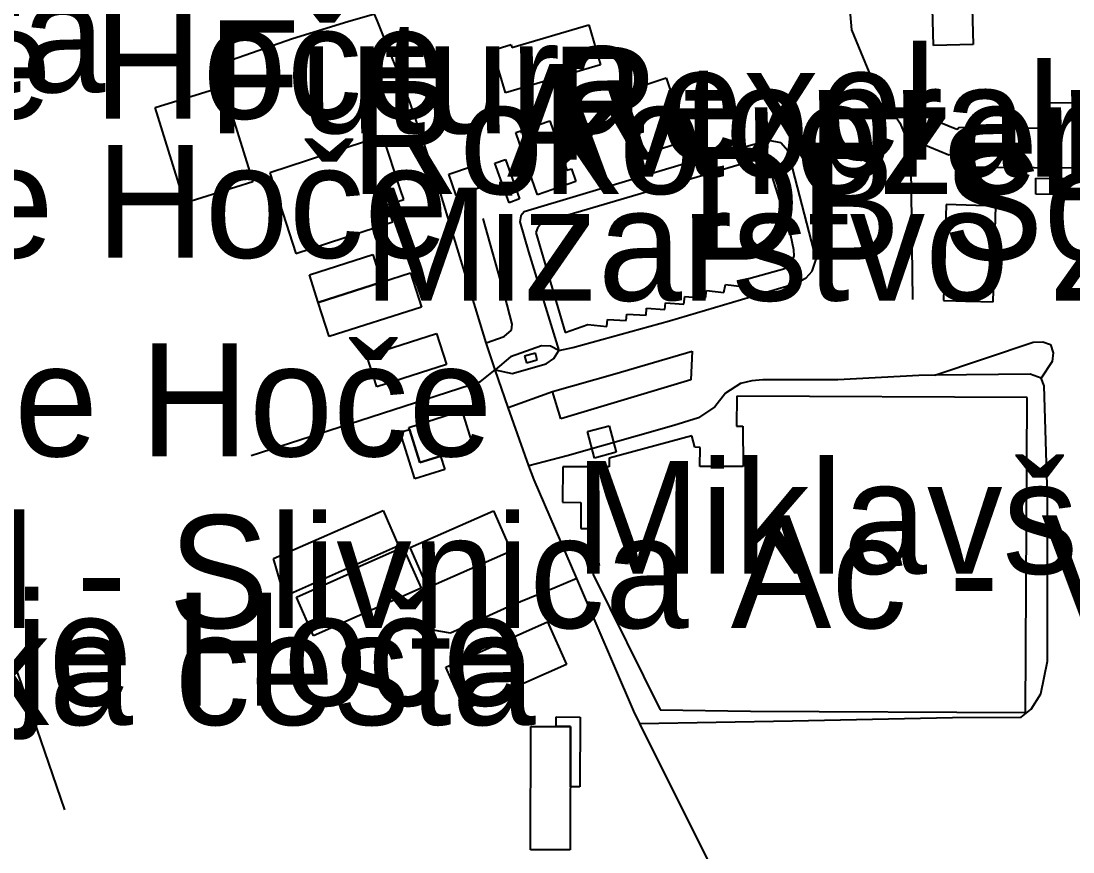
# Model space of a CAD drawing. Extents: x -8864 to 13231, y -7697 to 8949.
# Drawn here: x -2364 to -1786, y 1464 to 1920 of the extents above; entities that cross this region are included whole.
import ezdxf

# ---------------------------------------------------------------- set-up
doc = ezdxf.new("R2010")
doc.units = 0
for name, color, linetype in [('OSM_BUILDING_INDUSTRIAL', 9, 'CONTINUOUS'), ('OSM_BUILDING_ROOF', 9, 'CONTINUOUS'), ('OSM_BUILDING_TRANSFORMER_TOWER', 9, 'CONTINUOUS'), ('OSM_BUILDING_YES', 9, 'CONTINUOUS'), ('OSM_HIGHWAY_RESIDENTIAL', 8, 'CONTINUOUS'), ('OSM_HIGHWAY_SERVICE', 8, 'CONTINUOUS'), ('OSM_HIGHWAY_TRACK', 8, 'CONTINUOUS'), ('OSM_LABELS', 8, 'CONTINUOUS')]:
    doc.layers.add(name, color=color, linetype=linetype)

msp = doc.modelspace()

# ---------------------------------------------------------------- linework, layer by layer
at = {"layer": 'OSM_BUILDING_INDUSTRIAL'}
for p, q in [((-1800.643383, 1861.558745), (-1800.505558, 1875.658262)), ((-1800.505558, 1875.658262), (-1786.255939, 1875.524828)), ((-1786.255939, 1875.524828), (-1786.60816, 1839.51991)), ((-1870.275856, 1853.319201), (-1864.900664, 1866.940579)), ((-1864.900664, 1866.940579), (-1850.038488, 1861.01389)), ((-1850.038488, 1861.01389), (-1848.99714, 1861.536506)), ((-1848.99714, 1861.536506), (-1848.989483, 1862.036883)), ((-1848.989483, 1862.036883), (-1800.643383, 1861.558745)), ((-2165.375429, 1857.266621), (-2227.595957, 1837.029144)), ((-2155.75062, 1827.69989), (-2165.375429, 1857.266621)), ((-1854.441245, 1846.747581), (-1870.275856, 1853.319201)), ((-1849.165594, 1847.025568), (-1854.441245, 1846.747581)), ((-1849.203879, 1840.120363), (-1849.165594, 1847.025568)), ((-1963.399909, 1843.122626), (-2076.171744, 1810.108852)), ((-1959.900675, 1843.778676), (-1963.399909, 1843.122626)), ((-1956.952742, 1843.422852), (-1959.900675, 1843.778676)), ((-1954.716907, 1842.355381), (-1956.952742, 1843.422852)), ((-1953.461164, 1841.098878), (-1954.716907, 1842.355381)), ((-1952.657182, 1838.596993), (-1953.461164, 1841.098878)), ((-1941.217671, 1802.580956), (-1952.657182, 1838.596993)), ((-1786.60816, 1839.51991), (-1849.203879, 1840.120363)), ((-2227.595957, 1837.029144), (-2213.154914, 1792.662368)), ((-2153.951232, 1822.340294), (-2155.75062, 1827.69989)), ((-2162.955827, 1819.415868), (-2153.951232, 1822.340294)), ((-2159.885383, 1809.986538), (-2162.955827, 1819.415868)), ((-1855.804186, 1819.493704), (-1857.412149, 1766.865145)), ((-1828.499435, 1818.659742), (-1855.804186, 1819.493704)), ((-1830.115056, 1766.031183), (-1828.499435, 1818.659742)), ((-2213.154914, 1792.662368), (-2159.885383, 1809.986538)), ((-2076.171744, 1810.108852), (-2078.7598, 1808.685557)), ((-2080.413705, 1806.561734), (-2081.355512, 1804.204402)), ((-2081.355512, 1804.204402), (-2065.314163, 1749.251869)), ((-2078.7598, 1808.685557), (-2080.413705, 1806.561734)), ((-1939.609708, 1794.719475), (-1941.217671, 1802.580956)), ((-1939.425941, 1791.416985), (-1939.609708, 1794.719475)), ((-1944.609708, 1784.445063), (-1941.929769, 1786.235302)), ((-1941.929769, 1786.235302), (-1940.321806, 1788.737187)), ((-1940.321806, 1788.737187), (-1939.425941, 1791.416985)), ((-1967.611242, 1777.95128), (-1944.609708, 1784.445063)), ((-1977.986435, 1771.223987), (-1977.220738, 1775.593947)), ((-1977.220738, 1775.593947), (-1968.024719, 1774.582073)), ((-1968.024719, 1774.582073), (-1967.611242, 1777.95128)), ((-2000.046162, 1764.741322), (-1999.517831, 1769.044566)), ((-1999.517831, 1769.044566), (-1988.193174, 1768.043812)), ((-1988.193174, 1768.043812), (-1987.664843, 1772.224741)), ((-1987.664843, 1772.224741), (-1977.986435, 1771.223987)), ((-2010.543866, 1761.794657), (-2010.130389, 1765.508567)), ((-2010.130389, 1765.508567), (-2000.046162, 1764.741322)), ((-1857.412149, 1766.865145), (-1830.115056, 1766.031183)), ((-2031.661785, 1755.779011), (-2031.424419, 1759.370607)), ((-2031.424419, 1759.370607), (-2020.689349, 1758.781274)), ((-2020.689349, 1758.781274), (-2020.451983, 1762.561902)), ((-2020.451983, 1762.561902), (-2010.543866, 1761.794657)), ((-2065.314163, 1749.251869), (-2052.833304, 1753.599591)), ((-2052.833304, 1753.599591), (-2042.274344, 1752.598836)), ((-2042.274344, 1752.598836), (-2041.922123, 1756.368344)), ((-2041.922123, 1756.368344), (-2031.661785, 1755.779011)), ((-1970.957338, 1714.258826), (-1971.033907, 1697.73526)), ((-1811.401424, 1713.5027), (-1970.957338, 1714.258826)), ((-1812.22072, 1540.305482), (-1811.401424, 1713.5027)), ((-1971.033907, 1697.73526), (-1967.595928, 1697.657423)), ((-1967.595928, 1697.657423), (-1967.396847, 1675.640828)), ((-1995.70466, 1692.475739), (-2041.041572, 1680.133103)), ((-1994.035441, 1686.226585), (-1995.70466, 1692.475739)), ((-1990.964997, 1686.082031), (-1994.035441, 1686.226585)), ((-1991.171735, 1675.496274), (-1990.964997, 1686.082031)), ((-2041.041572, 1680.133103), (-2040.972659, 1675.474035)), ((-2066.569906, 1675.462916), (-2066.661789, 1655.881489)), ((-2040.972659, 1675.474035), (-2066.569906, 1675.462916)), ((-1967.396847, 1675.640828), (-1991.171735, 1675.496274)), ((-2066.661789, 1655.881489), (-2056.623503, 1655.825892)), ((-2056.623503, 1655.825892), (-2056.692416, 1641.459507)), ((-2056.692416, 1641.459507), (-2049.808801, 1641.415029)), ((-2049.808801, 1641.415029), (-2049.931313, 1616.19602)), ((-2049.931313, 1616.19602), (-2013.063008, 1541.751016)), ((-2013.063008, 1541.751016), (-1963.308026, 1541.01713)), ((-1963.308026, 1541.01713), (-1812.22072, 1540.305482))]:
    msp.add_line(p, q, dxfattribs=at)
at = {"layer": 'OSM_BUILDING_ROOF'}
for p, q in [((-2155.942044, 1694.354934), (-2150.827189, 1695.96726)), ((-2147.856285, 1668.768981), (-2155.942044, 1694.354934)), ((-2150.827189, 1695.96726), (-2145.053835, 1677.720173)), ((-2145.053835, 1677.720173), (-2133.690893, 1681.311769)), ((-2133.690893, 1681.311769), (-2131.370831, 1673.972904)), ((-2131.370831, 1673.972904), (-2147.856285, 1668.768981))]:
    msp.add_line(p, q, dxfattribs=at)
at = {"layer": 'OSM_BUILDING_TRANSFORMER_TOWER'}
for p, q in [((-2129.089055, 1836.273019), (-2116.768992, 1840.376111)), ((-2116.768992, 1840.376111), (-2112.825653, 1828.556091)), ((-2125.145716, 1824.452998), (-2129.089055, 1836.273019)), ((-2112.825653, 1828.556091), (-2125.145716, 1824.452998))]:
    msp.add_line(p, q, dxfattribs=at)
at = {"layer": 'OSM_BUILDING_YES'}
for p, q in [((-1862.772027, 1906.948514), (-1863.69852, 1941.341105)), ((-1841.945072, 1941.930438), (-1841.018579, 1907.537847)), ((-2094.479556, 1905.925521), (-2052.228403, 1918.345994)), ((-2052.228403, 1918.345994), (-2045.735294, 1896.273801)), ((-2105.046173, 1904.468867), (-2094.923661, 1907.448891)), ((-2094.923661, 1907.448891), (-2094.479556, 1905.925521)), ((-1841.018579, 1907.537847), (-1862.772027, 1906.948514)), ((-2098.10896, 1880.873304), (-2105.046173, 1904.468867)), ((-2045.735294, 1896.273801), (-2098.10896, 1880.873304)), ((-2290.505612, 1872.822791), (-2253.216174, 1884.398183)), ((-2253.216174, 1884.398183), (-2236.922145, 1831.947536)), ((-2032.481081, 1881.751744), (-2009.72457, 1889.212923)), ((-2009.72457, 1889.212923), (-1998.415227, 1854.764735)), ((-2021.171738, 1847.292436), (-2032.481081, 1881.751744)), ((-2274.203925, 1820.361025), (-2290.505612, 1872.822791)), ((-2092.251378, 1859.223651), (-2073.660259, 1865.595121)), ((-2073.660259, 1865.595121), (-2064.326414, 1838.385722)), ((-2081.822587, 1828.834078), (-2092.251378, 1859.223651)), ((-1998.415227, 1854.764735), (-2021.171738, 1847.292436)), ((-2103.859343, 1842.244186), (-2098.017076, 1844.334651)), ((-2098.017076, 1844.334651), (-2090.237596, 1822.66276)), ((-2096.079863, 1820.572295), (-2103.859343, 1842.244186)), ((-2064.326414, 1838.385722), (-2061.791957, 1839.264162)), ((-2061.791957, 1839.264162), (-2059.364698, 1832.192165)), ((-1806.654104, 1825.231362), (-1806.600505, 1834.071359)), ((-1806.600505, 1834.071359), (-1789.249814, 1833.960164)), ((-1789.249814, 1833.960164), (-1789.295756, 1825.131287)), ((-2236.922145, 1831.947536), (-2274.203925, 1820.361025)), ((-2080.490275, 1824.953375), (-2081.822587, 1828.834078)), ((-2059.364698, 1832.192165), (-2080.490275, 1824.953375)), ((-2090.237596, 1822.66276), (-2096.079863, 1820.572295)), ((-1789.295756, 1825.131287), (-1806.654104, 1825.231362)), ((-2205.78891, 1780.931304), (-2170.934389, 1792.084155)), ((-2170.934389, 1792.084155), (-2166.064557, 1776.861569)), ((-2200.919078, 1765.719838), (-2205.78891, 1780.931304)), ((-2166.064557, 1776.861569), (-2150.19166, 1781.943177)), ((-2150.19166, 1781.943177), (-2144.203911, 1763.217952)), ((-2200.919078, 1765.719838), (-2166.064557, 1776.861569)), ((-2166.064557, 1776.861569), (-2200.919078, 1765.719838)), ((-2194.931328, 1746.994612), (-2200.919078, 1765.719838)), ((-2144.203911, 1763.217952), (-2194.931328, 1746.994612)), ((-2174.127345, 1736.431094), (-2135.926728, 1748.606938)), ((-2135.926728, 1748.606938), (-2130.513251, 1731.616354)), ((-2168.713868, 1719.451629), (-2174.127345, 1736.431094)), ((-2081.623506, 1737.876628), (-2087.519372, 1736.264302)), ((-2087.519372, 1736.264302), (-2086.500995, 1732.539272)), ((-2086.500995, 1732.539272), (-2080.605129, 1734.151598)), ((-2080.605129, 1734.151598), (-2081.623506, 1737.876628)), ((-2130.513251, 1731.616354), (-2168.713868, 1719.451629)), ((-2151.171752, 1697.05697), (-2121.991045, 1706.27503)), ((-2121.991045, 1706.27503), (-2115.880784, 1686.938232)), ((-2150.827189, 1695.96726), (-2151.171752, 1697.05697)), ((-2145.053835, 1677.720173), (-2150.827189, 1695.96726)), ((-2052.955815, 1694.777474), (-2041.141113, 1697.94653)), ((-2049.058418, 1680.19982), (-2052.955815, 1694.777474)), ((-2041.141113, 1697.94653), (-2037.236058, 1683.368875)), ((-2115.880784, 1686.938232), (-2133.690893, 1681.311769)), ((-2037.236058, 1683.368875), (-2049.058418, 1680.19982)), ((-2133.690893, 1681.311769), (-2145.053835, 1677.720173)), ((-2225.46732, 1625.058255), (-2165.291203, 1651.433692)), ((-2165.291203, 1651.433692), (-2156.76134, 1631.996819)), ((-2150.398399, 1631.007184), (-2104.602069, 1651.133466)), ((-2104.602069, 1651.133466), (-2094.90069, 1629.050153)), ((-2156.76134, 1631.996819), (-2219.395343, 1604.064653)), ((-2181.010959, 1619.47627), (-2154.380022, 1631.30741)), ((-2154.380022, 1631.30741), (-2144.364707, 1608.790438)), ((-2140.689362, 1608.923872), (-2150.398399, 1631.007184)), ((-2219.395343, 1604.064653), (-2225.46732, 1625.058255)), ((-2094.90069, 1629.050153), (-2140.689362, 1608.923872)), ((-2180.421373, 1618.153051), (-2181.010959, 1619.47627)), ((-2212.940519, 1603.69771), (-2180.421373, 1618.153051)), ((-2144.364707, 1608.790438), (-2203.51479, 1582.503957)), ((-2203.51479, 1582.503957), (-2212.940519, 1603.69771)), ((-2130.788902, 1565.302102), (-2074.923658, 1590.154168)), ((-2074.923658, 1590.154168), (-2064.525495, 1566.780994)), ((-2064.525495, 1566.780994), (-2120.390738, 1541.940048)), ((-2120.390738, 1541.940048), (-2130.788902, 1565.302102)), ((-2070.115082, 1532.621913), (-2070.099768, 1537.892552)), ((-2070.099768, 1537.892552), (-2057.044636, 1537.859194)), ((-2057.044636, 1537.859194), (-2057.167148, 1499.496944)), ((-2084.372358, 1464.904203), (-2084.16562, 1532.655271)), ((-2084.16562, 1532.655271), (-2070.115082, 1532.621913)), ((-2062.220747, 1532.588554), (-2070.115082, 1532.621913)), ((-2070.115082, 1532.621913), (-2062.220747, 1532.588554)), ((-2062.220747, 1532.588554), (-2062.427485, 1464.837486)), ((-2062.320288, 1499.508064), (-2062.220747, 1532.588554)), ((-2057.167148, 1499.496944), (-2062.320288, 1499.508064)), ((-2062.427485, 1464.837486), (-2084.372358, 1464.904203))]:
    msp.add_line(p, q, dxfattribs=at)
at = {"layer": 'OSM_HIGHWAY_RESIDENTIAL'}
for p, q in [((-2168.331019, 1920.314144), (-2170.000238, 1924.250445)), ((-2150.505596, 1875.947368), (-2168.331019, 1920.314144)), ((-2135.513252, 1831.914177), (-2150.505596, 1875.947368)), ((-2108.683233, 1743.580928), (-2135.513252, 1831.914177)), ((-2103.744488, 1728.62521), (-2108.683233, 1743.580928)), ((-2096.500996, 1708.03191), (-2103.744488, 1728.62521)), ((-2085.183996, 1675.941054), (-2096.500996, 1708.03191)), ((-2082.213093, 1668.279723), (-2085.183996, 1675.941054)), ((-2058.874652, 1614.016599), (-2082.213093, 1668.279723)), ((-2027.48108, 1541.039369), (-2058.874652, 1614.016599)), ((-2024.157956, 1534.378793), (-2027.48108, 1541.039369)), ((-1956.194702, 1398.242844), (-2024.157956, 1534.378793))]:
    msp.add_line(p, q, dxfattribs=at)
at = {"layer": 'OSM_HIGHWAY_SERVICE'}
for p, q in [((-1909.387652, 1932.612303), (-1907.917514, 1915.58836)), ((-2184.617392, 1920.013918), (-2215.0079, 1910.55123)), ((-2170.000238, 1924.250445), (-2184.617392, 1920.013918)), ((-1907.917514, 1915.58836), (-1902.817973, 1903.056692)), ((-2215.0079, 1910.55123), (-2248.499481, 1898.909121)), ((-1902.817973, 1903.056692), (-1895.283516, 1884.987516)), ((-2248.499481, 1898.909121), (-2258.507139, 1895.63999)), ((-1895.283516, 1884.987516), (-1881.317205, 1864.460933)), ((-1881.317205, 1864.460933), (-1876.393774, 1852.885541)), ((-1953.407565, 1854.731376), (-1992.304966, 1844.090022)), ((-1946.75366, 1853.55271), (-1953.407565, 1854.731376)), ((-1942.61124, 1848.815806), (-1946.75366, 1853.55271)), ((-1876.393774, 1852.885541), (-1875.375398, 1839.642225)), ((-1992.304966, 1844.090022), (-2087.687825, 1815.557404)), ((-1927.343244, 1789.459954), (-1942.61124, 1848.815806)), ((-1875.375398, 1839.642225), (-1874.357021, 1767.298806)), ((-2087.687825, 1815.557404), (-2089.609724, 1813.333505)), ((-2098.415238, 1769.433748), (-2110.298854, 1811.899091)), ((-2089.609724, 1813.333505), (-2090.053828, 1810.086613)), ((-2090.053828, 1810.086613), (-2085.321822, 1793.529689)), ((-2085.321822, 1793.529689), (-2068.80574, 1739.355521)), ((-1929.487195, 1783.021768), (-1927.343244, 1789.459954)), ((-1932.81032, 1779.307858), (-1929.487195, 1783.021768)), ((-2007.932839, 1755.701175), (-1938.660244, 1776.1944)), ((-1938.660244, 1776.1944), (-1932.81032, 1779.307858)), ((-2094.272818, 1753.744144), (-2098.415238, 1769.433748)), ((-2094.655667, 1750.486133), (-2094.272818, 1753.744144)), ((-2061.010946, 1740.923369), (-2007.932839, 1755.701175)), ((-2108.683233, 1743.580928), (-2098.736831, 1747.03909)), ((-2098.736831, 1747.03909), (-2094.655667, 1750.486133)), ((-2078.323352, 1741.913004), (-2095.245253, 1735.897358)), ((-2073.384608, 1741.77957), (-2078.323352, 1741.913004)), ((-2068.80574, 1739.355521), (-2073.384608, 1741.77957)), ((-2068.80574, 1739.355521), (-2061.010946, 1740.923369)), ((-1862.0829, 1725.767501), (-1808.139556, 1743.914513)), ((-1808.139556, 1743.914513), (-1802.733736, 1744.170261)), ((-1802.733736, 1744.170261), (-1798.614286, 1742.624651)), ((-1798.614286, 1742.624651), (-1797.067579, 1737.987823)), ((-2095.245253, 1735.897358), (-2103.744488, 1728.62521)), ((-2075.704669, 1731.938819), (-2071.432081, 1734.896604)), ((-2071.432081, 1734.896604), (-2068.80574, 1739.355521)), ((-2038.001755, 1726.568104), (-1995.52855, 1738.966338)), ((-1995.52855, 1738.966338), (-1996.21002, 1723.165539)), ((-1797.067579, 1737.987823), (-1797.588253, 1733.362114)), ((-2111.684765, 1722.376055), (-2103.744488, 1728.62521)), ((-2103.744488, 1728.62521), (-2094.311103, 1726.612582)), ((-2094.311103, 1726.612582), (-2075.704669, 1731.938819)), ((-1797.588253, 1733.362114), (-1803.637258, 1724.099577)), ((-2072.136522, 1716.860787), (-2038.001755, 1726.568104)), ((-1996.21002, 1723.165539), (-2067.557654, 1701.771635)), ((-1962.580614, 1722.687401), (-1968.874642, 1721.164031)), ((-1956.600521, 1723.132181), (-1962.580614, 1722.687401)), ((-1915.451972, 1723.198898), (-1956.600521, 1723.132181)), ((-1870.888414, 1725.678545), (-1915.451972, 1723.198898)), ((-1862.0829, 1725.767501), (-1870.888414, 1725.678545)), ((-1809.69392, 1726.345714), (-1862.0829, 1725.767501)), ((-1803.637258, 1724.099577), (-1809.69392, 1726.345714)), ((-1802.075236, 1719.85193), (-1803.637258, 1724.099577)), ((-2183.775125, 1698.969523), (-2111.684765, 1722.376055)), ((-2096.500996, 1708.03191), (-2072.136522, 1716.860787)), ((-2067.557654, 1701.771635), (-2072.136522, 1716.860787)), ((-1968.874642, 1721.164031), (-1977.067599, 1715.860033)), ((-1800.275849, 1659.339651), (-1802.075236, 1719.85193)), ((-1977.067599, 1715.860033), (-1983.047691, 1708.354375)), ((-1983.047691, 1708.354375), (-1992.052286, 1702.360968)), ((-1992.052286, 1702.360968), (-2005.50558, 1698.046605)), ((-2237.787382, 1681.623115), (-2183.775125, 1698.969523)), ((-2005.50558, 1698.046605), (-2064.104362, 1681.345127)), ((-2064.104362, 1681.345127), (-2085.183996, 1675.941054)), ((-1800.275849, 1568.582352), (-1800.275849, 1659.339651)), ((-2058.874652, 1614.016599), (-2070.873122, 1608.901633)), ((-2070.873122, 1608.901633), (-2094.716922, 1599.261032)), ((-2094.716922, 1599.261032), (-2120.919069, 1587.25198)), ((-2153.859348, 1586.518094), (-2179.34174, 1576.51055)), ((-2142.036989, 1586.340182), (-2153.859348, 1586.518094)), ((-2128.200846, 1583.97173), (-2142.036989, 1586.340182)), ((-2120.919069, 1587.25198), (-2128.200846, 1583.97173)), ((-1803.866967, 1550.65773), (-1800.275849, 1568.582352)), ((-1809.242159, 1542.140199), (-1803.866967, 1550.65773)), ((-1940.375405, 1535.868805), (-1852.396835, 1537.547848)), ((-1852.396835, 1537.547848), (-1814.625008, 1537.881433)), ((-1814.625008, 1537.881433), (-1809.242159, 1542.140199)), ((-2024.157956, 1534.378793), (-1940.375405, 1535.868805))]:
    msp.add_line(p, q, dxfattribs=at)
at = {"layer": 'OSM_HIGHWAY_TRACK'}
for p, q in [((-2364.089081, 1556.884646), (-2401.700111, 1657.304784)), ((-2340.229966, 1486.943037), (-2364.089081, 1556.884646))]:
    msp.add_line(p, q, dxfattribs=at)

# ---------------------------------------------------------------- texts
at = {"layer": 'OSM_LABELS'}
for s, p in [('Slivniška cesta', (-2866.564278, 1881.276838)), ('Spodnje Hoče', (-2651.849449, 1866.723749)), ('Futura', (-2261.612806, 1858.785543)), ('Rexel', (-2073.420978, 1844.255424)), ('Avtopralnica', (-2097.242191, 1834.829708)), ('Roko rezervni deli', (-2183.283165, 1825.428733)), ('Spodnje Hoče', (-2650.665624, 1790.309211)), ('DB Schenker', (-1996.051849, 1789.206112)), ('Mizarstvo Zlatorog', (-2176.204935, 1766.742831)), ('Spodnje Hoče', (-2626.347915, 1681.172775)), ('Miklavška cesta', (-2059.977981, 1616.581899)), ('Petrol - Slivnica Ac - Vzhod', (-2573.653507, 1586.765194)), ('Spodnje Hoče', (-2607.501345, 1544.117781)), ('Slivniška cesta', (-2630.129955, 1533.539834))]:
    msp.add_text(s, height=62.042552, dxfattribs=at).set_placement(p)

doc.saveas('drawing.dxf')
